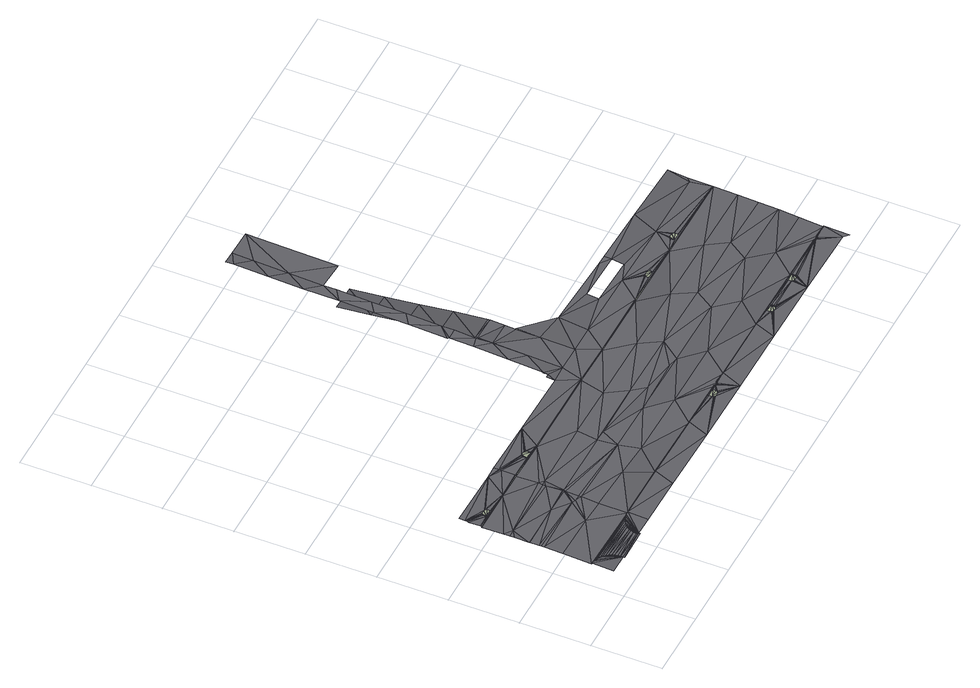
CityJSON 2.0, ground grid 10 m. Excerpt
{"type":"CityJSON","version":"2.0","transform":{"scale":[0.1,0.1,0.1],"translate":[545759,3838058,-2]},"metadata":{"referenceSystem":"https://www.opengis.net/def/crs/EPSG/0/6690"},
"CityObjects":{
"road1":{"type":"Road","attributes":{"RoadStructureAttribute.sectionType":"4"},"geometry":[{"type":"MultiSurface","lod":"3","boundaries":[[[0,1,2]],[[2,3,0]],[[1,4,2]],[[2,5,6]],[[6,3,2]],[[5,7,6]],[[7,8,6]],[[7,9,8]],[[7,10,9]],[[10,11,9]],[[10,12,11]],[[12,13,11]],[[12,14,13]],[[14,15,13]],[[14,16,15]],[[16,17,15]],[[16,18,17]],[[18,19,17]],[[18,20,19]],[[20,21,19]],[[20,22,21]],[[22,23,21]],[[22,24,23]],[[24,25,23]],[[24,26,25]],[[26,27,25]],[[26,28,27]],[[3,29,30]],[[3,31,29]],[[3,32,31]],[[3,33,32]],[[3,34,33]],[[3,35,34]],[[3,36,35]],[[3,37,36]],[[3,9,37]],[[8,9,3]],[[3,6,8]],[[38,3,30]],[[39,40,41]],[[42,40,43]],[[41,40,42]],[[44,45,43]],[[43,40,44]],[[46,40,47]],[[48,44,49]],[[50,44,51]],[[52,44,50]],[[49,44,52]],[[51,40,46]],[[51,44,40]],[[53,44,54]],[[53,45,44]],[[55,40,56]],[[40,39,56]],[[53,57,45]],[[58,59,60]],[[58,61,59]],[[58,62,61]],[[39,63,56]],[[60,57,53]],[[60,59,57]],[[56,63,64]],[[64,63,65]],[[63,66,65]],[[65,67,68]],[[65,66,67]],[[68,62,58]],[[68,67,62]],[[69,70,71]],[[69,72,70]],[[73,72,69]],[[74,72,75]],[[74,70,72]],[[76,70,74]],[[71,70,77]],[[70,78,77]],[[77,78,79]],[[78,80,79]],[[78,70,81]],[[81,82,78]],[[70,83,81]],[[83,70,76]],[[84,78,82]],[[85,86,87]],[[88,89,85]],[[89,86,85]],[[80,78,88]],[[78,89,88]],[[90,89,84]],[[89,78,84]],[[91,86,89]],[[92,91,93]],[[92,86,91]],[[87,86,92]],[[94,91,95]],[[95,89,90]],[[95,91,89]],[[91,27,28]],[[93,91,28]],[[27,91,94]],[[96,97,4]],[[97,98,4]],[[98,99,4]],[[99,100,4]],[[100,101,4]],[[101,102,4]],[[102,103,4]],[[103,104,4]],[[105,106,4]],[[4,107,105]],[[106,2,4]],[[104,107,4]],[[96,4,108]],[[30,29,27]],[[29,25,27]],[[29,31,25]],[[31,23,25]],[[31,32,23]],[[32,21,23]],[[32,33,21]],[[33,19,21]],[[33,34,19]],[[34,17,19]],[[34,35,17]],[[35,15,17]],[[35,36,15]],[[36,13,15]],[[36,37,13]],[[37,9,11]],[[11,13,37]],[[57,41,42]],[[42,45,57]],[[42,43,45]],[[59,61,67]],[[67,66,59]],[[61,62,67]],[[41,57,63]],[[63,39,41]],[[57,59,63]],[[59,66,63]],[[47,72,73]],[[75,40,55]],[[47,40,72]],[[75,72,40]],[[28,26,96]],[[26,97,96]],[[26,98,97]],[[26,24,98]],[[24,22,98]],[[22,99,98]],[[22,100,99]],[[22,20,100]],[[20,18,100]],[[18,101,100]],[[18,102,101]],[[18,16,102]],[[103,102,16]],[[16,14,103]],[[14,104,103]],[[14,12,104]],[[107,12,10]],[[10,105,107]],[[10,7,105]],[[7,5,105]],[[5,106,105]],[[5,2,106]],[[107,104,12]]],"semantics":{"surfaces":[{"type":"TrafficArea","function":"1010"},{"type":"TrafficArea","function":"2000"},{"type":"TrafficArea","function":"1000"},{"type":"AuxiliaryTrafficArea","function":"2000"},{"type":"AuxiliaryTrafficArea","function":"5000"}],"values":[0,0,0,0,0,0,0,0,0,0,0,0,0,0,0,0,0,0,0,0,0,0,0,0,0,0,0,1,1,1,1,1,1,1,1,1,1,1,1,1,1,1,1,1,1,1,1,1,1,1,1,1,1,1,1,1,1,1,1,1,1,1,1,1,1,1,1,1,1,0,0,0,0,0,0,0,0,0,0,0,0,0,0,2,2,2,2,2,2,2,2,0,0,0,0,0,0,0,0,0,0,1,1,1,1,1,1,1,1,1,1,1,1,1,3,3,3,3,3,3,3,3,3,3,3,3,3,3,3,3,3,4,4,4,4,4,4,4,4,4,4,3,3,3,3,3,3,3,3,3,3,3,3,3,3,3,3,3,3,3,3,3,3,3,3,3,3,3]}}]},
"road2":{"type":"Road","attributes":{"RoadStructureAttribute.sectionType":"1"},"geometry":[{"type":"MultiSurface","lod":"3","boundaries":[[[108,109,96]],[[28,110,93]],[[85,111,88]],[[88,111,80]],[[79,80,111]],[[77,79,111]],[[93,110,92]],[[111,112,77]],[[77,112,71]],[[71,112,69]],[[28,96,113]],[[92,114,87]],[[87,114,85]],[[113,96,109]],[[114,111,85]],[[46,115,51]],[[110,28,116]],[[69,117,73]],[[51,115,50]],[[111,118,112]],[[116,28,113]],[[50,119,52]],[[73,120,47]],[[47,120,46]],[[52,121,49]],[[115,122,50]],[[120,115,46]],[[69,112,117]],[[50,122,119]],[[49,123,48]],[[52,119,124]],[[52,124,125]],[[114,118,111]],[[52,125,121]],[[125,124,119]],[[122,115,121]],[[121,125,119]],[[119,122,121]],[[92,110,114]],[[116,126,110]],[[121,115,127]],[[127,128,121]],[[73,117,120]],[[127,129,128]],[[115,120,127]],[[130,128,131]],[[131,132,130]],[[128,129,131]],[[127,120,129]],[[131,120,132]],[[129,120,131]],[[112,133,117]],[[128,123,121]],[[49,121,123]],[[130,123,128]],[[132,123,130]],[[134,116,113]],[[120,123,132]],[[133,112,118]],[[110,126,114]],[[113,109,135]],[[114,136,118]],[[126,116,134]],[[137,114,126]],[[138,113,135]],[[133,139,117]],[[114,137,136]],[[120,140,123]],[[134,113,138]],[[118,141,133]],[[134,142,126]],[[143,118,136]],[[120,117,139]],[[137,144,136]],[[140,145,123]],[[137,126,142]],[[118,143,141]],[[138,135,146]],[[139,133,141]],[[140,120,139]],[[146,147,138]],[[136,144,143]],[[148,149,138]],[[146,135,150]],[[150,135,151]],[[152,153,134]],[[134,138,152]],[[149,152,138]],[[148,138,147]],[[135,154,151]],[[142,134,153]],[[155,144,137]],[[147,146,151]],[[146,150,151]],[[156,137,142]],[[151,157,147]],[[158,148,147]],[[147,157,159]],[[159,160,147]],[[153,161,142]],[[160,158,147]],[[151,154,157]],[[140,162,145]],[[158,149,148]],[[163,160,159]],[[159,164,163]],[[164,165,163]],[[157,154,159]],[[166,139,141]],[[161,167,142]],[[159,154,164]],[[164,154,165]],[[163,149,160]],[[165,154,163]],[[168,141,143]],[[160,149,158]],[[154,149,163]],[[144,169,143]],[[153,152,149]],[[170,153,149]],[[149,171,170]],[[171,172,170]],[[173,140,139]],[[153,170,174]],[[171,175,172]],[[170,172,174]],[[175,174,172]],[[154,171,149]],[[153,174,176]],[[175,177,174]],[[177,176,174]],[[153,176,178]],[[175,171,154]],[[179,161,153]],[[177,175,154]],[[180,178,176]],[[176,177,180]],[[153,178,181]],[[180,177,154]],[[180,182,178]],[[154,182,180]],[[153,181,179]],[[182,181,178]],[[182,183,181]],[[183,179,181]],[[179,183,184]],[[184,161,179]],[[140,185,162]],[[186,182,154]],[[137,156,155]],[[186,184,183]],[[183,182,186]],[[161,184,186]],[[187,142,167]],[[167,161,186]],[[140,173,185]],[[142,187,156]],[[173,139,166]],[[166,141,168]],[[144,155,169]],[[154,188,186]],[[168,143,169]],[[186,189,167]],[[155,156,169]],[[190,185,173]],[[167,189,187]],[[166,191,173]],[[187,192,156]],[[168,191,166]],[[156,192,169]],[[173,193,190]],[[194,186,188]],[[195,168,169]],[[189,186,194]],[[189,196,187]],[[192,197,169]],[[198,194,188]],[[193,173,191]],[[199,198,188]],[[200,199,188]],[[191,168,195]],[[192,187,196]],[[198,201,194]],[[202,190,193]],[[188,203,200]],[[204,194,201]],[[195,169,197]],[[205,194,204]],[[194,206,189]],[[200,201,198]],[[198,199,200]],[[200,203,201]],[[188,207,203]],[[205,204,201]],[[201,203,205]],[[203,208,205]],[[209,208,210]],[[211,209,210]],[[210,212,211]],[[208,209,205]],[[213,202,193]],[[214,194,205]],[[203,207,208]],[[208,207,210]],[[191,215,193]],[[210,207,212]],[[214,206,194]],[[212,207,211]],[[211,216,209]],[[195,215,191]],[[217,193,218]],[[219,193,217]],[[220,192,196]],[[213,193,219]],[[192,220,197]],[[196,189,221]],[[207,216,211]],[[205,209,216]],[[216,214,205]],[[222,202,213]],[[223,202,222]],[[222,213,219]],[[224,202,223]],[[225,195,197]],[[219,217,223]],[[219,223,222]],[[215,226,193]],[[217,218,227]],[[228,202,224]],[[229,202,228]],[[223,217,227]],[[221,189,206]],[[224,223,227]],[[227,230,224]],[[229,226,202]],[[228,224,231]],[[231,229,228]],[[224,230,231]],[[218,193,226]],[[218,226,227]],[[216,207,232]],[[232,207,233]],[[233,207,234]],[[234,207,235]],[[216,232,234]],[[232,233,234]],[[227,226,230]],[[234,235,216]],[[231,226,229]],[[230,226,231]],[[220,236,197]],[[235,207,237]],[[238,214,216]],[[237,207,239]],[[239,207,240]],[[241,196,221]],[[238,206,214]],[[216,235,238]],[[235,237,238]],[[242,237,239]],[[239,240,243]],[[239,243,242]],[[237,242,238]],[[195,225,215]],[[220,196,241]],[[244,202,226]],[[240,245,243]],[[206,246,221]],[[243,245,242]],[[238,245,206]],[[242,245,238]],[[225,197,236]],[[247,245,207]],[[240,207,245]],[[248,244,226]],[[246,249,221]],[[245,246,206]],[[250,226,251]],[[252,226,250]],[[248,226,252]],[[253,250,251]],[[254,248,252]],[[252,250,253]],[[252,253,254]],[[255,253,251]],[[241,221,249]],[[256,255,251]],[[253,244,254]],[[248,254,244]],[[255,244,253]],[[251,257,256]],[[207,258,247]],[[259,260,255]],[[260,244,255]],[[259,261,260]],[[255,256,259]],[[261,244,260]],[[259,244,261]],[[262,220,241]],[[249,263,241]],[[225,264,215]],[[220,262,236]],[[263,265,241]],[[266,225,236]],[[265,267,241]],[[249,246,245]],[[245,268,249]],[[245,247,268]],[[247,269,268]],[[247,270,269]],[[270,271,269]],[[272,249,268]],[[273,268,269]],[[251,264,257]],[[270,274,271]],[[275,269,271]],[[274,276,271]],[[275,273,269]],[[273,272,268]],[[274,277,276]],[[271,276,275]],[[272,263,249]],[[258,270,247]],[[275,276,277]],[[277,278,275]],[[278,273,275]],[[278,279,273]],[[279,272,273]],[[257,264,256]],[[256,264,259]],[[279,280,272]],[[274,270,258]],[[280,263,272]],[[259,264,244]],[[277,274,258]],[[278,277,258]],[[281,280,279]],[[280,265,263]],[[281,278,258]],[[262,282,236]],[[226,215,264]],[[279,278,281]],[[251,226,264]],[[258,283,281]],[[280,281,265]],[[241,267,262]],[[236,282,266]],[[225,266,264]],[[284,244,264]],[[264,285,284]]],"semantics":{"surfaces":[{"type":"TrafficArea","function":"2000"},{"type":"TrafficArea","function":"1010"},{"type":"TrafficArea","function":"1000"},{"type":"AuxiliaryTrafficArea","function":"2000"},{"type":"AuxiliaryTrafficArea","function":"5000"}],"values":[0,1,2,2,1,1,1,1,1,1,3,1,2,0,2,0,1,1,0,1,3,0,3,0,0,0,0,1,0,0,0,0,2,0,4,4,4,4,1,1,4,4,3,4,0,4,4,4,0,0,0,1,0,0,0,0,3,0,1,1,0,2,1,1,0,1,2,0,3,1,1,1,3,2,0,1,1,0,1,3,0,1,0,0,0,3,3,0,0,0,1,2,4,4,1,4,4,4,4,1,4,0,0,0,4,4,4,0,1,1,0,0,0,0,1,0,0,1,3,3,3,3,3,2,3,2,3,0,2,3,3,2,0,2,0,3,3,2,0,3,0,2,3,3,3,3,3,0,0,2,0,0,3,1,3,0,1,3,1,1,0,1,3,1,0,1,3,1,1,1,0,0,1,3,1,1,0,3,0,0,1,1,0,0,0,0,1,0,3,4,4,4,0,4,4,4,4,4,4,4,0,0,0,0,3,0,0,0,0,1,0,0,1,0,1,1,0,0,0,0,0,4,0,1,4,4,3,4,0,0,4,3,4,4,0,4,4,4,0,0,0,0,0,0,4,4,0,4,0,0,1,0,4,0,0,1,0,4,4,4,4,4,4,1,1,0,0,3,0,0,0,1,0,0,0,3,0,0,0,0,4,4,4,4,4,1,4,0,0,0,4,0,4,0,4,4,0,0,1,1,1,1,1,1,1,3,3,3,3,3,3,2,2,0,3,2,3,2,2,3,2,2,0,3,3,3,3,3,0,0,3,0,3,0,0,0,0,3,0,1,3,0,0,0,3,1,1,1,0,0]}}]},
"road3":{"type":"Road","attributes":{"RoadStructureAttribute.sectionType":"1"},"geometry":[{"type":"MultiSurface","lod":"3","boundaries":[[[286,287,288]],[[288,289,286]],[[289,290,286]],[[289,291,290]],[[287,292,293]],[[293,288,287]],[[293,294,288]],[[294,289,288]],[[289,294,295]],[[295,291,289]],[[296,297,298]],[[298,299,296]],[[291,295,300]],[[300,301,291]],[[302,300,303]],[[303,304,302]],[[302,301,300]],[[297,305,298]],[[298,304,299]],[[304,303,299]],[[145,162,306]],[[306,307,145]],[[162,308,306]],[[162,309,308]],[[308,310,306]],[[309,311,308]],[[309,312,311]],[[312,313,311]],[[312,314,313]],[[312,315,314]],[[314,305,297]],[[297,313,314]],[[316,317,318]],[[318,319,316]],[[316,162,317]],[[319,320,316]],[[162,185,317]],[[319,321,320]],[[321,322,320]],[[321,323,322]],[[323,324,322]],[[325,322,324]],[[324,326,325]],[[326,327,325]],[[326,328,327]],[[328,329,327]],[[328,330,329]],[[330,331,329]],[[185,190,332]],[[190,202,333]],[[333,332,190]],[[333,334,332]],[[334,335,332]],[[334,336,335]],[[336,337,335]],[[202,338,333]],[[339,340,284]],[[284,285,339]],[[340,244,284]],[[340,336,244]],[[340,337,336]],[[336,338,244]],[[338,202,244]],[[185,332,317]],[[317,332,341]],[[315,312,316]],[[316,320,315]],[[312,309,316]],[[309,162,316]],[[317,341,318]]],"semantics":{"surfaces":[{"type":"TrafficArea","function":"2000"},{"type":"TrafficArea","function":"1010"},{"type":"AuxiliaryTrafficArea","function":"2000"}],"values":[0,0,0,0,0,0,0,0,0,0,0,0,0,0,0,0,0,0,0,0,0,0,0,0,0,0,0,0,0,0,0,0,1,1,1,1,1,1,1,1,1,1,1,1,1,1,1,1,0,0,0,0,0,0,0,0,0,0,0,0,0,0,0,0,0,2,2,2,2,2]}}]}
},
"vertices":[
[37,16,38],[84,16,39],[82,18,39],[37,18,38],[84,18,39],[83,21,38],[37,22,38],[83,25,38],[36,25,38],[35,29,38],[85,29,38],[34,32,38],[86,32,38],[31,36,38],[88,36,38],[29,39,38],[91,39,38],[26,42,38],[94,41,38],[23,44,38],[98,44,38],[19,46,38],[101,45,38],[16,47,38],[105,46,38],[12,48,38],[108,47,38],[8,49,38],[112,47,38],[12,48,40],[8,49,40],[16,47,39],[19,46,39],[23,44,39],[26,42,39],[29,39,39],[31,36,39],[34,32,39],[8,18,38],[41,206,40],[74,204,40],[41,211,40],[41,212,40],[40,213,40],[96,235,40],[39,213,40],[114,205,40],[114,204,40],[114,235,40],[114,228,40],[114,226,40],[114,224,40],[114,227,40],[11,228,40],[11,236,40],[10,204,40],[10,205,40],[38,214,40],[11,226,40],[32,214,40],[11,227,40],[31,213,40],[30,213,40],[29,206,40],[10,222,40],[11,224,40],[29,211,40],[29,212,40],[11,225,40],[114,172,39],[21,165,39],[113,166,39],[74,204,38],[114,204,38],[10,174,39],[10,204,38],[10,165,39],[113,162,39],[74,137,40],[113,139,40],[113,138,40],[9,137,40],[9,136,40],[10,158,39],[9,123,40],[113,134,40],[103,116,40],[113,116,40],[113,136,40],[98,118,40],[9,120,40],[77,89,39],[113,112,40],[112,87,39],[9,90,39],[9,116,40],[112,47,40],[108,47,40],[105,46,40],[101,45,39],[98,44,39],[94,41,39],[91,39,39],[88,36,39],[86,32,39],[83,25,39],[83,21,39],[85,29,39],[112,18,39],
[184,17,40],[177,84,39],[115,138,40],[121,167,39],[196,47,39],[220,111,39],[148,205,40],[196,47,37],[174,203,38],[216,138,40],[148,211,40],[174,203,40],[151,213,40],[148,210,40],[195,234,40],[149,212,40],[150,213,40],[226,81,39],[160,205,40],[157,213,40],[160,210,40],[158,213,40],[160,211,40],[159,212,40],[221,168,39],[296,46,37],[284,16,39],[233,137,40],[294,110,39],[296,46,39],[309,203,38],[309,203,40],[299,168,39],[326,80,38],[316,138,40],[331,120,40],[294,233,39],[352,38,39],[351,39,39],[351,44,39],[372,45,39],[352,37,39],[353,36,39],[371,46,39],[371,46,37],[384,15,39],[378,112,40],[394,109,40],[354,36,39],[363,44,39],[360,36,39],[363,39,39],[378,46,37],[318,233,40],[363,38,39],[362,36,39],[363,37,39],[370,202,38],[396,45,37],[399,167,39],[416,137,40],[372,45,37],[372,44,39],[372,44,37],[370,202,40],[373,43,37],[373,43,39],[374,43,37],[374,43,39],[375,43,37],[377,45,37],[375,43,39],[376,44,37],[376,44,39],[377,45,39],[378,46,39],[355,233,40],[396,45,39],[426,80,38],[484,15,39],[496,45,37],[395,233,40],[470,202,38],[498,109,40],[470,202,40],[496,45,39],[499,167,40],[526,79,39],[516,136,40],[524,37,39],[525,36,39],[526,35,39],[524,38,39],[495,232,41],[527,35,39],[524,43,39],[536,42,39],[596,44,39],[584,14,39],[533,35,39],[536,38,39],[534,35,39],[536,37,39],[535,36,39],[514,210,41],[586,42,39],[570,201,39],[586,37,39],[514,208,41],[513,203,41],[514,209,41],[598,108,40],[596,44,38],[515,211,41],[517,211,41],[523,211,41],[599,166,40],[570,201,41],[525,203,41],[524,211,41],[525,210,41],[526,208,41],[525,209,41],[587,36,39],[587,35,39],[588,35,39],[589,34,39],[616,136,41],[595,34,39],[598,42,39],[597,34,39],[598,35,39],[626,78,38],[598,37,39],[598,36,39],[595,231,41],[670,43,38],[669,44,38],[670,42,38],[591,210,41],[669,44,37],[590,208,41],[590,203,41],[590,209,41],[593,211,41],[592,211,41],[599,211,41],[602,208,41],[602,203,41],[688,13,38],[601,209,41],[600,210,41],[601,210,41],[698,107,40],[676,44,37],[700,200,41],[696,43,37],[699,165,41],[697,78,38],[670,43,37],[670,42,37],[671,41,38],[671,41,37],[675,43,37],[674,42,37],[672,41,38],[674,41,37],[672,41,37],[674,41,38],[674,42,38],[675,43,38],[676,44,38],[696,43,38],[698,135,41],[695,6,38],[695,230,41],[701,236,41],
[372,702,40],[333,703,40],[332,673,40],[330,623,40],[368,571,40],[328,573,40],[316,704,39],[316,694,39],[314,644,39],[312,594,39],[305,388,41],[306,387,41],[322,405,41],[307,444,41],[311,544,40],[328,555,40],[326,505,40],[309,494,40],[324,455,41],[322,387,41],[300,245,39],[295,245,39],[301,252,39],[320,283,40],[300,252,39],[303,302,40],[321,333,41],[305,352,41],[320,355,41],[322,355,41],[321,333,40],[357,283,40],[358,317,39],[359,333,39],[322,355,39],[360,354,39],[322,358,39],[360,357,39],[362,406,32],[324,407,32],[363,455,23],[326,457,23],[365,504,15],[328,506,15],[367,554,7],[330,555,7],[398,276,42],[452,244,41],[452,262,42],[510,271,42],[524,260,42],[524,271,42],[523,242,41],[702,264,43],[610,268,43],[358,317,41]
]}
